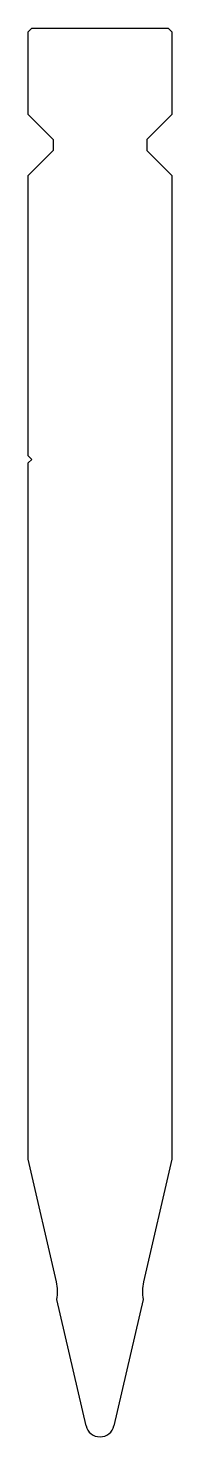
# Model space of a CAD drawing. Header units: metres. Extents: x 84 to 104, y 47 to 243.
import ezdxf

# ---------------------------------------------------------------- set-up
doc = ezdxf.new("R2010")
doc.units = ezdxf.units.M

msp = doc.modelspace()

# ---------------------------------------------------------------- linework, layer by layer
for p, q in [((84.983882, 242.67793), (84.483882, 242.17793)), ((84.483882, 230.67793), (84.483882, 242.17793)), ((84.983882, 242.67793), (103.983882, 242.67793)), ((104.483882, 242.17793), (103.983882, 242.67793)), ((104.483882, 242.17793), (104.483882, 230.67793)), ((84.483882, 230.67793), (87.983882, 227.17793)), ((104.483882, 230.67793), (100.983882, 227.17793)), ((87.983882, 225.67793), (84.483882, 222.17793)), ((87.983882, 227.17793), (87.983882, 225.67793)), ((100.983882, 227.17793), (100.983882, 225.67793)), ((100.983882, 225.67793), (104.483882, 222.17793)), ((84.483882, 183.17793), (84.483882, 222.17793)), ((104.483882, 222.17793), (104.483882, 85.324572)), ((84.483882, 183.17793), (84.983882, 182.67793)), ((84.983882, 182.67793), (84.483882, 182.17793)), ((84.483882, 85.324572), (84.483882, 182.17793)), ((88.430103, 68.231613), (84.483882, 85.324572)), ((104.483882, 85.324572), (100.537662, 68.231613)), ((92.535142, 48.228028), (88.482331, 65.78268)), ((100.485433, 65.78268), (96.432622, 48.228028))]:
    msp.add_line(p, q)
for centre, radius, start, end in [((82.583882, 66.881907), 6, 349.443536, 13), ((106.383882, 66.881907), 6, 167, 190.556464), ((94.483882, 48.67793), 2, 193, 347)]:
    msp.add_arc(centre, radius, start, end)

doc.saveas('drawing.dxf')
